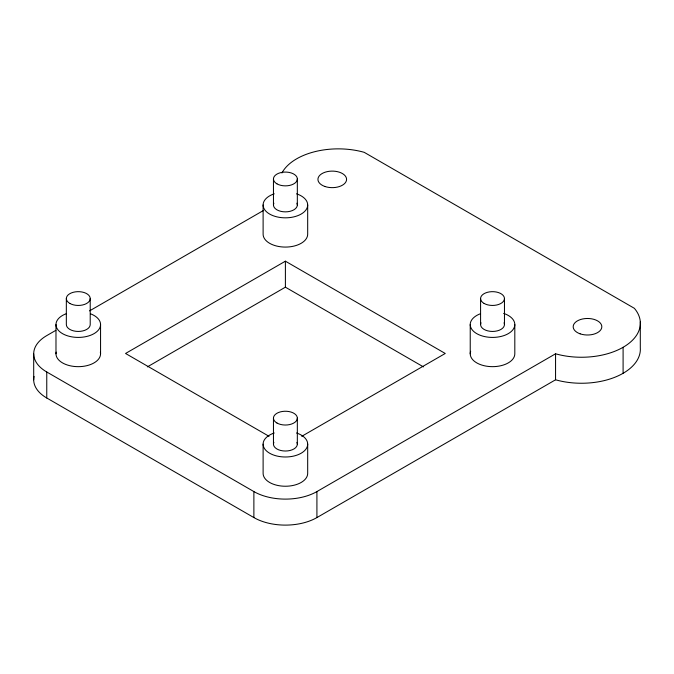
<?xml version="1.0" encoding="UTF-8"?>
<svg xmlns="http://www.w3.org/2000/svg" width="674" height="674" viewBox="0 0 674 674"><rect width="100%" height="100%" fill="white"/><g stroke="black" fill="none" stroke-linecap="round" stroke-linejoin="round"><path stroke-width="1.01" d="M55.866 330.336L46.759 335.593A44.577 25.738 0 0 0 46.759 371.989L46.759 397.989L253.879 517.573A44.577 25.738 0 0 0 316.915 517.573L555.561 379.791A58.899 34.003 0 0 0 640.3 347.835L640.3 321.835M89.566 310.882L263.534 210.44M301.741 436.314L445.244 353.471L285.397 261.183L125.549 353.471L269.052 436.314M147.353 366.883L285.397 287.183L423.449 366.883M46.759 371.989L253.879 491.573A44.577 25.738 0 0 0 316.915 491.573L555.561 353.791A58.899 34.003 0 0 0 623.096 347.295A58.899 34.003 0 0 0 634.352 308.304L364.196 152.324A58.899 34.003 0 0 0 281.934 172.999M623.096 347.295L623.096 373.295M555.561 353.791L555.561 379.791M514.81 324.548L514.81 353.791A22.284 12.865 0 0 1 490.335 366.597A22.284 12.865 0 0 1 470.663 351.28M504.464 298.548L504.464 324.548M480.579 298.548L480.579 324.548M470.233 324.548L470.233 353.791M316.915 491.573L316.915 517.573M307.681 204.963L307.681 234.215A22.284 12.865 0 0 1 285.397 247.08A22.284 12.865 0 0 1 263.113 234.215L263.113 204.963M307.681 444.132L307.681 473.375A22.284 12.865 0 0 1 285.397 486.24A22.284 12.865 0 0 1 263.113 473.375L263.113 444.132M297.335 178.972L297.335 204.963M297.335 418.133L297.335 444.132M285.397 261.183L285.397 287.183M273.459 178.972L273.459 204.963M273.459 418.133L273.459 444.132M253.879 491.573L253.879 517.573M100.561 324.548L100.561 353.791M90.215 298.548L90.215 324.548A11.938 6.892 0 0 1 78.277 331.44A11.938 6.892 0 0 1 66.338 324.548L66.338 298.548M55.984 324.548L55.984 353.791M33.7 353.791L33.7 379.791M46.759 397.989A44.577 25.738 0 0 1 34.079 376.429M100.367 352.114A22.284 12.865 0 0 1 78.277 366.664A22.284 12.865 0 0 1 56.178 352.114M90.409 313.755A22.284 12.865 0 0 1 95.093 332.99A22.284 12.865 0 0 1 61.452 332.99A22.284 12.865 0 0 1 66.145 313.755M296.543 432.986A22.284 12.865 0 0 1 302.474 452.397A22.284 12.865 0 0 1 268.328 452.397A22.284 12.865 0 0 1 274.251 432.986M296.931 442.346A11.938 6.892 0 0 1 285.397 451.024A11.938 6.892 0 0 1 273.863 442.346M503.663 313.402A22.284 12.865 0 0 1 509.839 332.644A22.284 12.865 0 0 1 475.954 333.158A22.284 12.865 0 0 1 480.385 313.755M504.051 322.762A11.938 6.892 0 0 1 492.517 331.44A11.938 6.892 0 0 1 480.992 322.762M296.543 193.826A22.284 12.865 0 0 1 302.474 213.237A22.284 12.865 0 0 1 268.328 213.237A22.284 12.865 0 0 1 274.251 193.826M296.931 203.186A11.938 6.892 0 0 1 285.397 211.863A11.938 6.892 0 0 1 273.863 203.186M276.955 183.842A11.938 6.892 0 0 0 296.931 180.758A11.938 6.892 0 0 0 282.305 172.308A11.938 6.892 0 0 0 276.955 183.842M484.075 303.426A11.938 6.892 0 0 0 504.051 300.334A11.938 6.892 0 0 0 489.434 291.893A11.938 6.892 0 0 0 484.075 303.426M276.955 423.011A11.938 6.892 0 0 0 296.931 419.919A11.938 6.892 0 0 0 282.305 411.477A11.938 6.892 0 0 0 276.955 423.011M69.835 303.426A11.938 6.892 0 0 0 89.811 300.334A11.938 6.892 0 0 0 75.185 291.893A11.938 6.892 0 0 0 69.835 303.426M580.129 333.832A14.331 8.273 0 0 0 601.823 326.882A14.331 8.273 0 0 0 580.55 319.51A14.331 8.273 0 0 0 580.129 333.832M325.087 186.538A14.331 8.273 0 0 0 346.579 179.377A14.331 8.273 0 0 0 325.087 172.215A14.331 8.273 0 0 0 325.087 186.538"/></g></svg>
